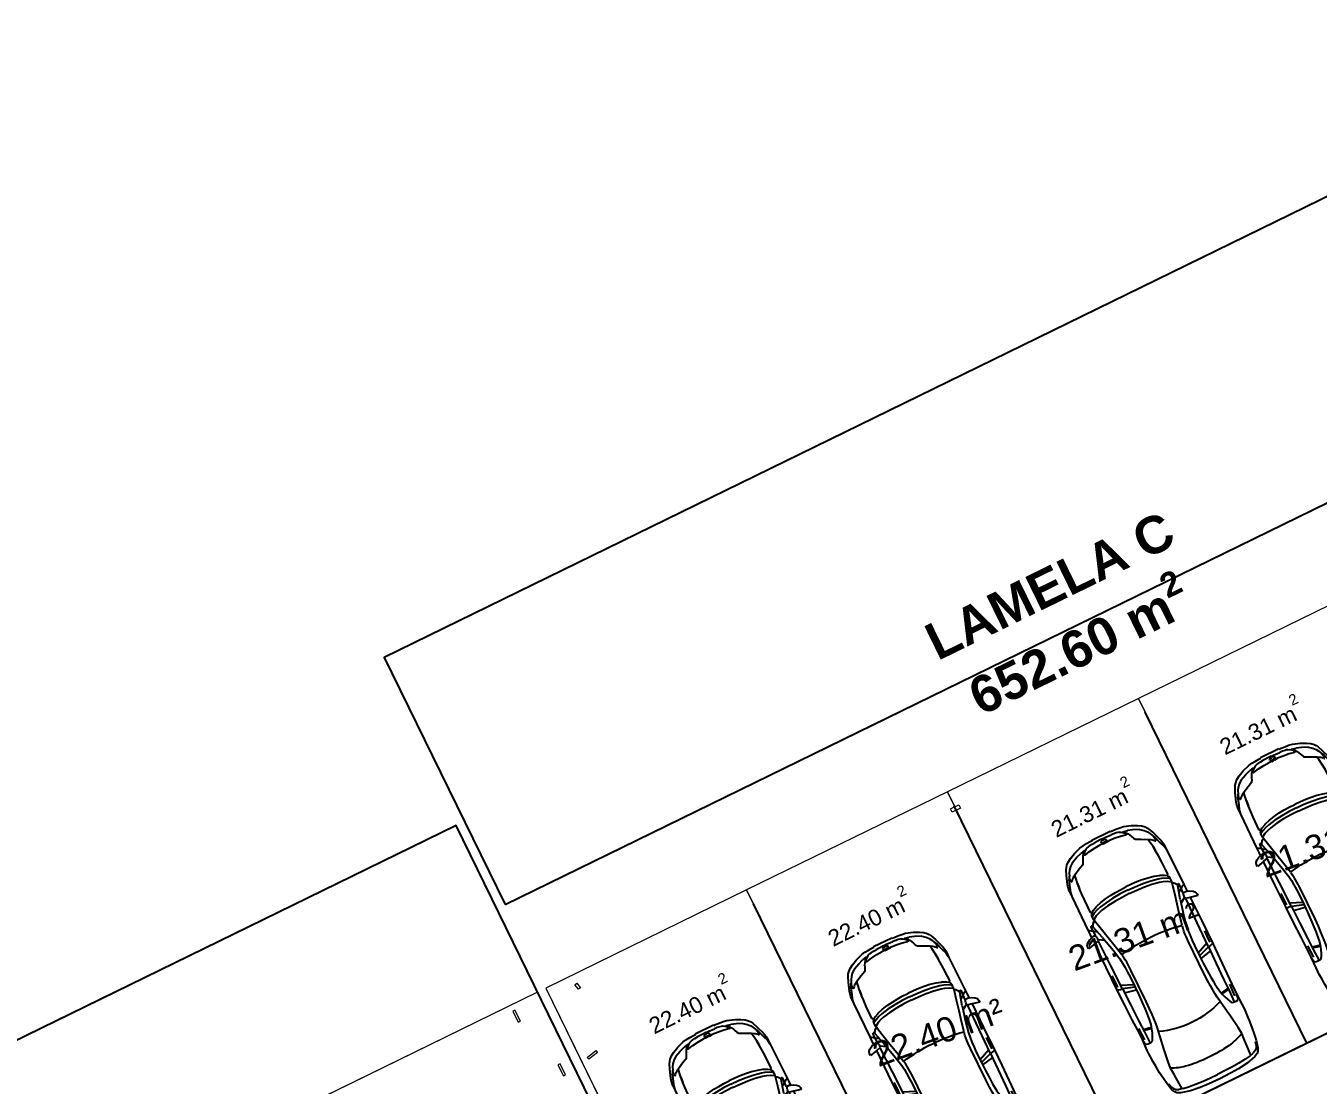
# Model space of a CAD drawing. Header units: metres. Extents: x 7511783 to 7512372, y 4692307 to 4692611.
# Drawn here: x 7511943.79 to 7511964.68, y 4692593.49 to 4692610.62 of the extents above; entities that cross this region are included whole.
import ezdxf

# ---------------------------------------------------------------- set-up
doc = ezdxf.new("R2010")
doc.units = ezdxf.units.M
doc.linetypes.add('Long Dashed', pattern=[793.7499761581425, 476.2499928474427, -317.4999833106998])
doc.layers.get('0').update_dxf_attribs({"lineweight": 0})
for name, color, linetype, lineweight in [('A - Fill Zone_Pen_No__156', 165, 'Continuous', 0), ('A - Pllaka Themel', 7, 'Continuous', 0), ('A - Pllaka Themel_Pen_No__42', 8, 'Continuous', 0), ('A - Shtyllat', 7, 'Continuous', 0), ('A - Shtyllat_Pen_No__1', 7, 'Continuous', 0), ('A -Polyline_Pen_No__42', 8, 'Continuous', 0), ('A1 - Bodrumi -1', 7, 'Continuous', 0), ('A1 - Bodrumi -1_Pen_No__42', 8, 'Continuous', 0), ('Annotation - Text_Pen_No__48', 14, 'Continuous', 0), ('garazhat-netw', 1, 'Continuous', 0), ('Interior - Furniture _Pen_No__42', 8, 'Continuous', 0)]:
    doc.layers.add(name, color=color, linetype=linetype, lineweight=lineweight)
doc.styles.add('GENERATED_STYLE_1', font='arial.ttf')
doc.styles.get("Standard").update_dxf_attribs({"font": 'arial.ttf'})

# ---------------------------------------------------------------- blocks, each defined once
blk = doc.blocks.new('Slab_2', base_point=(27550, -20500.83535421407))
at = {"layer": 'A - Pllaka Themel_Pen_No__42', "color": 8, "linetype": 'Continuous', "lineweight": 25, "flags": 128}
blk.add_lwpolyline([(27550, -20500.83535421407), (52100, -20500.83535421407), (52100, 1500), (27550, 1500)], close=True, dxfattribs=at)
blk = doc.blocks.new('Slab_3', base_point=(4149.921746233384, -24950.38363985771))
at = {"layer": 'A1 - Bodrumi -1_Pen_No__42', "color": 8, "linetype": 'Continuous', "lineweight": 25, "flags": 128}
blk.add_lwpolyline([(4149.921746233384, -24950.38363985771), (27399.97811508918, -24950.70291485785), (27400.03921614596, -20501.23767778769), (4149.982847290156, -20500.91840278756)], close=True, dxfattribs=at)
blk = doc.blocks.new('Column_49', base_point=(5190.000000000002, 13759.91603487401))
at = {"layer": 'A - Shtyllat_Pen_No__1', "color": 7, "linetype": 'Continuous', "lineweight": 13, "flags": 128}
blk.add_lwpolyline([(5170.000000000001, 13659.91603487401), (5210.000000000002, 13659.91603487401), (5210.000000000002, 13859.91603487401), (5170.000000000001, 13859.91603487401)], close=True, dxfattribs=at)
blk = doc.blocks.new('Column_50', base_point=(5190.000000000002, 14480))
at = {"layer": 'A - Shtyllat_Pen_No__1', "color": 7, "linetype": 'Continuous', "lineweight": 13, "flags": 128}
blk.add_lwpolyline([(5170.000000000001, 14380), (5210.000000000002, 14380), (5210.000000000002, 14580), (5170.000000000001, 14580)], close=True, dxfattribs=at)
blk = doc.blocks.new('Column_55', base_point=(7451.228697868777, 12094.87558092435))
at = {"layer": 'A - Shtyllat_Pen_No__1', "color": 7, "linetype": 'Continuous', "lineweight": 13, "flags": 128}
blk.add_lwpolyline([(7534.666256549297, 12134.09513983868), (7543.423946566612, 12095.06562708793), (7367.791139188256, 12055.65602201002), (7359.033449170941, 12094.68553476076)], close=True, dxfattribs=at)
blk = doc.blocks.new('Column_56', base_point=(7504.751743278361, 12176.06384122153))
at = {"layer": 'A - Shtyllat_Pen_No__1', "color": 7, "linetype": 'Continuous', "lineweight": 13, "flags": 128}
blk.add_lwpolyline([(7474.837230007427, 12218.03254260438), (7513.866742758172, 12226.7902326217), (7534.666256549295, 12134.09513983867), (7495.636743798549, 12125.33744982136)], close=True, dxfattribs=at)
blk = doc.blocks.new('Column_75', base_point=(7240.000000000001, 14970))
at = {"layer": 'A - Shtyllat_Pen_No__1', "color": 7, "linetype": 'Continuous', "lineweight": 13, "flags": 128}
blk.add_lwpolyline([(7165.000000000002, 14940), (7165.000000000002, 15000), (7315.000000000002, 15000), (7315.000000000002, 14940)], close=True, dxfattribs=at)
blk = doc.blocks.new('Car 05 22')
at = {"layer": 'Interior - Furniture _Pen_No__42', "color": 8, "linetype": 'Continuous', "lineweight": 25}
for p, q in [((-251.752794228, 841.043733947), (-372.3345973750002, 830.229933465)), ((-168.2198443133, 844.6061713611999), (-251.752794228, 841.043733947)), ((-78.35772569479998, 850.6357850930001), (-168.2198443133, 844.6061713611999)), ((-24.036324899, 852.2918850640001), (-78.35772569479998, 850.6357850930001)), ((40.3182760438, 852.3336850629998), (-24.036324899, 852.2918850640001)), ((230.8030912739, 845.5192631063), (40.3182760438, 852.3336850629998)), ((138.886242882, 832.3883788069998), (165.168377873, 840.275885275)), ((165.168377873, 840.275885275), (194.733578306, 844.324685204)), ((194.733578306, 844.324685204), (230.803091274, 845.519263106)), ((400.0158099590001, 847.596806379), (230.8030912739, 845.5192631063)), ((590.7241636140001, 851.6786068920001), (400.0158099590001, 847.596806379)), ((856.5325990199999, 856.169707455), (590.7241636140001, 851.6786068920001)), ((1129.8609284, 858.5331077519999), (856.5325990199999, 856.169707455)), ((1120.16623076, 836.3248049650001), (1119.51383092, 833.2672045809999)), ((1120.69723063, 838.160005195), (1120.16623076, 836.3248049650001)), ((1129.8609284, 858.5331077519999), (1120.69723063, 838.160005195)), ((1536.1071561, 860.3802508980001), (1129.8609284, 858.5331077519999)), ((1957.843908175, 858.0544967500001), (1536.1071561, 860.3802508980001)), ((1961.117547741, 983.221158223), (1928.938242309, 983.221158223)), ((1928.938242309, 983.221158223), (1957.843908175, 858.0544967500001)), ((1957.84390817, 858.0544967500001), (1977.22141076, 777.427813481)), ((1996.903176747, 974.9060932165999), (1961.117547741, 983.221158223)), ((2026.89661068, 945.007687052), (1996.903176747, 974.9060932165999)), ((2054.5732194, 897.577022836), (2026.89661068, 945.007687052)), ((2067.91700908, 857.6794056350001), (2054.5732194, 897.577022836)), ((2119.91703998, 857.4374531180001), (2067.91700908, 857.6794056350001)), ((2075.28112592, 835.6608695470001), (2067.91700908, 857.6794056350001)), ((2193.165590015, 856.4504063259001), (2119.91703998, 857.4374531180001)), ((2182.27381684, 834.081841238), (2193.16559002, 856.4504063260001)), ((2808.01466132, 852.5547640039999), (2193.165590015, 856.4504063259001)), ((2855.711363900001, 852.6327640009998), (2808.01466132, 852.5547640039999)), ((2808.01466132, 852.5547640039999), (2876.86636504, 843.317264394)), ((2891.44016583, 852.5287640049999), (2855.711363900001, 852.6327640009998)), ((2876.86636504, 843.317264394), (2954.16376923, 813.731165643)), ((2922.51356751, 852.034364026), (2891.44016583, 852.5287640049999)), ((2945.17226874, 849.4061641369999), (2922.51356751, 852.034364026)), ((2989.61447115, 839.6482645490003), (2945.17226874, 849.4061641369999)), ((3013.55027244, 833.064864827), (2989.61447115, 839.6482645490003)), ((-815.0478655078, 667.7598955197002), (-855.0523550635, 511.0116477078998)), ((-784.8200333720001, 721.8124613509999), (-815.0478655078, 667.7598955197002)), ((-757.6903274910002, 747.022066986), (-784.8200333720001, 721.8124613509999)), ((-768.2719792499998, 602.2788720830002), (-750.577082573, 669.7773949330001)), ((-706.3378894982, 775.7872218095), (-757.6903274910002, 747.022066986)), ((-729.425104913, 716.3992494200002), (-750.577082573, 669.7773949330001)), ((-701.0941271610001, 743.2591195180001), (-729.425104913, 716.3992494200002)), ((-585.227090103, 801.027979058), (-706.3378894982, 775.7872218095)), ((-664.8727541800001, 760.961322365), (-701.0941271610001, 743.2591195180001)), ((-665.728145997, 623.9546285630003), (-500.877431885, 634.180288886)), ((-626.571782751, 772.4860242179999), (-664.8727541800001, 760.961322365)), ((-594.8871138119998, 778.4895580349998), (-626.571782751, 772.4860242179999)), ((-483.1389679684001, 817.2581826864), (-585.227090103, 801.027979058)), ((-500.877431885, 634.180288886), (-383.0238853850001, 641.9613403830001)), ((-372.3345973750002, 830.229933465), (-483.1389679684001, 817.2581826864)), ((-383.0238853850001, 641.9613403830001), (-274.220886173, 631.318400078)), ((-274.220886173, 631.318400078), (-56.404854203, 600.536895199)), ((124.560977278, 791.3967861309999), (129.0398444, 820.4687779309999)), ((125.693926866, 743.8968737240001), (124.560977278, 791.3967861309999)), ((327.3887276080001, 761.920895626), (125.394377448, 756.455747737)), ((132.429139117, 722.8048827370001), (125.693926866, 743.8968737240001)), ((129.0398444, 820.4687779309999), (138.886242882, 832.3883788069998)), ((146.670770152, 710.6062742990001), (132.429139117, 722.8048827370001)), ((171.252864179, 696.6287725440001), (146.670770152, 710.6062742990001)), ((212.566754139, 676.5412700230002), (171.252864179, 696.6287725440001)), ((210.873013229, 809.2317387879999), (418.0703055720001, 816.1926024380003)), ((266.3151410770001, 654.566867265), (212.566754139, 676.5412700230002)), ((319.4903281550001, 636.426864989), (266.3151410770001, 654.566867265)), ((392.7088835140001, 617.8124267930001), (319.4903281550001, 636.426864989)), ((521.9507803269998, 764.6728959719999), (327.3887276080001, 761.920895626)), ((339.1227247570001, 683.1192857359999), (329.5580559370001, 633.8673348859999)), ((355.2943663540001, 762.315609428), (339.1227247570001, 683.1192857359999)), ((357.2289958010001, 683.375391506), (346.76505809, 629.492778784)), ((373.4006373970002, 762.5717151969999), (357.2289958010001, 683.375391506)), ((813.627009446, 769.327996556), (521.9507803269998, 764.6728959719999)), ((1108.59023357, 773.98329714), (813.627009446, 769.327996556)), ((1036.25651944, 772.8416796290002), (996.5002997029998, 578.7916468290002)), ((1041.96657906, 578.0240872360001), (1107.56627095, 773.967136299)), ((1173.32542975, 774.895061201), (1090.33970038, 577.89253068)), ((1115.14443198, 808.948201529), (1108.59023357, 773.98329714)), ((1108.59023357, 773.98329714), (1537.61805657, 780.025947399)), ((1119.51383092, 833.2672045809999), (1115.14443198, 808.948201529)), ((1162.63563846, 830.4777734580001), (1220.13025657, 829.0713745190002)), ((1220.13025657, 829.0713745190002), (1369.65750367, 831.489072695)), ((1537.61805657, 780.025611521), (1974.99295641, 786.0764425990001)), ((1730.35620914, 633.8338533080002), (1562.00595611, 600.596478384)), ((2000.39650233, 701.591770694), (1730.35620914, 633.8338533080002)), ((1939.15395607, 686.22492547), (1995.917261, 777.427813481)), ((1952.84760406, 621.338789111), (2122.045506540001, 659.9572884350001)), ((1977.22141076, 777.427813481), (2019.59119012, 777.427813481)), ((2000.39650233, 701.591770694), (2213.53100788, 762.9814866290001)), ((2019.59119012, 777.427813481), (2044.48611622, 783.069509224)), ((2044.48611622, 783.069509224), (2063.35562216, 792.2740022800001)), ((2063.35562216, 792.2740022800001), (2070.42572439, 799.8521965630001)), ((2068.68333559, 787.696981005), (2065.39356605, 794.4584027669999)), ((2068.68333559, 787.696981005), (2148.02030692, 790.4828861469999)), ((2070.42572439, 799.8521965630001), (2075.2191259, 809.3983893609999)), ((2075.2191259, 809.3983893609999), (2075.28112592, 835.6608695470001)), ((2106.51930118, 732.1586113790001), (2148.02030692, 790.4828861469999)), ((2122.045506540001, 659.9572884350001), (2293.79610906, 697.6509877739999)), ((2148.02030692, 790.4828861469999), (2166.81146925, 813.814537484)), ((2148.02030692, 790.4828861469999), (2205.61920777, 792.204186117)), ((2166.81146925, 813.814537484), (2182.27381684, 834.081841238)), ((2205.61920777, 792.204186117), (2227.21980808, 791.0038861380001)), ((2226.59190807, 769.8777067159999), (2213.53100788, 762.9814866290001)), ((2213.53100788, 762.9814866290001), (2238.34670825, 752.240186817)), ((2234.36910819, 773.9630864369999), (2226.59190807, 769.8828865080001)), ((2227.21980808, 791.0038861380001), (2232.61990816, 790.029986155)), ((2232.61990816, 790.029986155), (2237.93539134, 787.2871225249999)), ((2238.46067648, 776.864360243), (2234.36910819, 773.9630864369999)), ((2240.81890828, 784.03918626), (2237.93539134, 787.2871225249999)), ((2238.34670825, 752.240186817), (2258.53170854, 739.717487037)), ((2238.46067648, 776.864360243), (2240.85090828, 780.5209863219999)), ((2240.85090828, 780.5209863219999), (2240.81890828, 784.03918626)), ((2258.53170854, 739.717487037), (2269.0398087, 731.086787188)), ((2269.0398087, 731.086787188), (2278.83550884, 721.965087348)), ((2278.83550884, 721.965087348), (2293.79610906, 697.6509877739999)), ((2293.79610906, 697.6509877739999), (2317.1870094, 700.7385877199999)), ((2293.79610906, 697.6386630720001), (2293.79610906, 697.6509877739999)), ((2317.1870094, 700.7385877199999), (2345.74280982, 702.7498876850001)), ((2355.134199750001, 639.912801441), (2317.1870094, 700.7385877199999)), ((2345.74280982, 702.7498876850001), (2378.929310310001, 702.0184876970001)), ((2379.77420337, 575.387091212), (2355.13301598, 639.9159014410001)), ((2410.10490185, 649.1086815510001), (2378.929310310001, 702.0184876970001)), ((2378.929310310001, 702.0184876970001), (2410.57231077, 694.2028878339999)), ((2436.02871163, 583.2244924540001), (2410.10490185, 649.1086815510001)), ((2410.57231077, 694.2028878339999), (2410.58631694, 694.1782473540001)), ((2428.73881104, 681.7061880529999), (2410.57231077, 694.2028878339999)), ((2428.73881104, 681.7061880529999), (2457.25830016, 700.035535323)), ((2428.77597173, 681.700745325), (2428.73881104, 681.7061880529999)), ((2428.77597173, 681.700745325), (2456.66545813, 639.8418234830003)), ((2456.66545813, 639.8418234830003), (2487.236391870001, 574.2621729599999)), ((2457.25830016, 700.035535323), (2535.4819126, 697.9905877680001)), ((2535.422612600001, 697.9916562040003), (2673.21491462, 695.5089878119999)), ((2535.46586986, 697.9894090810001), (2535.4819126, 697.988971943)), ((2673.21491462, 695.5089878119999), (2787.200816290001, 691.4809878819998)), ((2787.200816290001, 691.4809878819998), (2868.415817480001, 687.223087957)), ((2868.395882330001, 687.22488671), (2959.72331881, 678.984388101)), ((2959.72331881, 678.984388101), (2868.415817480001, 687.1969879569999)), ((2904.11849592, 832.8863289209997), (2905.06820589, 832.8379901159999)), ((2954.16376923, 813.731165643), (3075.78877375, 774.6896785450001)), ((2959.72331881, 678.984388101), (3047.2313201, 666.2002883250001)), ((3154.26138006, 782.5577669589998), (3013.55027244, 833.064864827)), ((3022.47491973, 758.305686711), (3023.66221975, 762.4851866380001)), ((3024.49924208, 753.7186598590001), (3022.47491973, 758.305686711)), ((3023.66221975, 762.4851866380001), (3034.64521991, 765.0503865930001)), ((3037.91041996, 743.452886971), (3024.49924208, 753.7186598590001)), ((3034.64521991, 765.0503865930001), (3046.93432009, 763.817386614)), ((3050.61522015, 730.6688871950001), (3037.91041996, 743.452886971)), ((3046.93432009, 763.817386614), (3060.9451203, 762.9292866300001)), ((3047.20992906, 666.2041971140001), (3100.00912087, 656.556188494)), ((3064.50712035, 714.6457874760001), (3050.61522015, 730.6688871950001)), ((3060.9451203, 762.9292866300001), (3089.85712072, 757.3861867269998)), ((3076.97452053, 697.807687771), (3064.50712035, 714.6457874760001)), ((3100.48402088, 763.1120866269999), (3075.78877375, 774.6896785450001)), ((3100.00912087, 656.556188494), (3076.97452053, 697.807687771)), ((3089.85712072, 757.3861867269998), (3108.43932099, 751.4304868319999)), ((3152.92075342, 553.873393456), (3100.00912087, 656.556188494)), ((3114.13862108, 753.3111867989999), (3100.48402088, 763.1120866269999)), ((3108.43932099, 751.4304868319999), (3122.8656212, 746.4359869189999)), ((3122.8656212, 746.4359869189999), (3114.13862108, 753.3111867989999)), ((3170.0706946, 726.5554905960001), (3122.8656212, 746.4359869189999)), ((3235.883818752, 747.6101556219), (3154.26138006, 782.5577669589998)), ((3211.69204952, 701.0151137130001), (3170.0706946, 726.5554905960001)), ((3254.25934432, 663.1775183300001), (3211.69204952, 701.0151137130001)), ((3269.07948628, 728.3294692490001), (3235.883818752, 747.6101556219)), ((3301.867263790001, 602.80900872), (3254.25934432, 663.1775183300001)), ((3298.56678787, 705.6390702070001), (3269.07948628, 728.3294692490001)), ((3337.33388997, 663.3806719909999), (3298.56678787, 705.6390702070001)), ((3374.49419199, 603.583974516), (3337.33388997, 663.3806719909999)), ((-855.0523550635, 511.0116477078998), (-874.6778528530002, 344.9579771100001)), ((-782.7621654889999, 510.027376359), (-794.5333543099999, 390.6265818930001)), ((-768.2719792499998, 602.2788720830002), (-782.764796709, 510.0106247469999)), ((-764.3441764490001, 617.261773195), (-665.728145997, 623.9546285630003)), ((-56.404854203, 600.536895199), (145.941775497, 566.5900898169999)), ((145.941775497, 566.5900898169999), (233.261172115, 552.312592089)), ((233.261172115, 552.312592089), (315.3092800730001, 541.359190513)), ((315.2936019620001, 541.3606176840001), (384.2945810830001, 535.0794906230001)), ((384.2815104790001, 535.080362318), (454.174320738, 530.4191213629999)), ((474.8166917820001, 607.1053878569999), (392.7088835140001, 617.8124267930001)), ((454.170282107, 530.4193907049998), (526.242583163, 526.2868907769997)), ((521.3449804749999, 601.6186871690002), (474.8166917820001, 607.1053878569999)), ((569.9935686519999, 596.8381865689998), (521.3449804749999, 601.6186871690002)), ((526.2331313149998, 526.2873073839999), (627.7018846490002, 521.814890855)), ((652.59274858, 590.9845858339997), (569.9935686519999, 596.8381865689998)), ((627.698546207, 521.8149872519999), (756.75876515, 518.0884218199999)), ((772.8388193580001, 584.9903850819998), (652.59274858, 590.9845858339997)), ((756.75876515, 518.0884218199999), (1322.62824821, 518.052230308)), ((907.2666866909999, 580.298084493), (772.8388193580001, 584.9903850819998)), ((1041.96657906, 578.0240872360001), (907.2666866909999, 580.298084493)), ((1227.79815085, 577.5186957939999), (1041.96657906, 578.0240872360001)), ((1316.09897866, 580.475793563), (1227.79815085, 577.5186957939999)), ((1403.02450604, 584.4121905939998), (1316.09897866, 580.475793563)), ((1322.62824821, 518.052230308), (1420.49779626, 521.652890858)), ((1483.8761315, 590.1361862749999), (1403.02450604, 584.4121905939998)), ((1420.49066257, 521.652523245), (1466.64156934, 524.030772681)), ((1466.62639694, 524.0299908169999), (1510.87647584, 527.594696836)), ((1562.00595611, 600.596478384), (1483.8761315, 590.1361862749999)), ((1510.85529759, 527.5929907539999), (1554.25309822, 533.0576906580001)), ((1554.25309822, 533.0576906580001), (1596.82961355, 540.969674969)), ((1597.28918852, 541.1774857889999), (1596.65116701, 540.8889849259999)), ((1610.72419049, 544.0665862469999), (1779.61280153, 581.7538898049997)), ((1779.61280153, 581.7538898049997), (1952.84760406, 621.338789111)), ((2397.334105950001, 514.2584815219999), (2379.77250853, 575.3929912130001)), ((2419.31580918, 395.7362626700001), (2397.33316008, 514.2635815229997)), ((2453.63941421, 521.616582688), (2436.02871163, 583.2244924540001)), ((2477.61661773, 401.0764635800001), (2453.63941421, 521.616582688)), ((2487.236391870001, 574.2621729599999), (2491.79934275, 562.0052962960001)), ((2491.79994982, 562.0052962960001), (2517.90263133, 477.034766618)), ((2517.90263133, 477.034766618), (2537.54372273, 384.0810341510001)), ((3189.62073735, 475.569766106), (3152.92075342, 553.873393456)), ((3199.39883308, 466.7584630290001), (3189.62073735, 475.569766106)), ((3220.69886845, 454.388540188), (3199.39883308, 466.7584630290001)), ((3256.10680826, 439.2417534179999), (3220.67662376, 454.4014587129999)), ((3288.390194130001, 425.101248479), (3256.10680826, 439.2417534179999)), ((3319.36158057, 408.41284265), (3288.390194130001, 425.101248479)), ((3301.867263790001, 602.80900872), (3346.015513130001, 501.4217980699999)), ((3346.015513130001, 501.4217980699999), (3374.297465860001, 419.557472908)), ((3391.09039087, 344.247647689), (3374.297465860001, 419.557472908)), ((3418.40079436, 512.7439783509999), (3374.49419199, 603.583974516)), ((3457.47689648, 393.0984834030001), (3418.40079436, 512.7439783509999)), ((-874.6778528530002, 344.9579771100001), (-882.944054645, 194.680643518)), ((-802.4328468090001, 258.715288008), (-806.8131426489999, 124.936494209)), ((-794.5333543099999, 390.6265818930001), (-802.4328468090001, 258.715288008)), ((2433.73206705, 266.091642182), (2419.31580918, 395.7362626700001)), ((2441.61713002, 131.955220918), (2433.73181129, 266.093942182)), ((2493.88922012, 269.050242651), (2477.61661773, 401.0764635800001)), ((2503.10292147, 133.173421111), (2493.88922012, 269.050242651)), ((2537.54372273, 384.0810341510001), (2551.45611664, 285.6281997640001)), ((2551.45611664, 285.6281997640001), (2559.71041303, 193.693567653)), ((3353.46269085, 384.2512837760001), (3319.36158057, 408.41284265)), ((3321.23357975, 370.497229407), (3320.99727986, 362.132926485)), ((3320.99727986, 362.132926485), (3338.31527228, 276.8564967000001)), ((3324.654278260001, 377.297531782), (3321.23357975, 370.497229407)), ((3328.30797666, 379.591332583), (3324.654278260001, 377.297531782)), ((3338.468372210001, 379.4523325350001), (3328.30797666, 379.591332583)), ((3338.31527228, 276.8564967000001), (3351.882966340001, 172.661960307)), ((3363.640761200001, 357.811724976), (3338.468372210001, 379.4523325350001)), ((3377.182392130001, 359.9734848010001), (3353.46269085, 384.2512837760001)), ((3396.66521323, 315.8049103040001), (3363.640761200001, 357.811724976)), ((3391.09039087, 344.247647689), (3377.182392130001, 359.9734848010001)), ((3408.0703938, 289.3779877820001), (3396.66521323, 315.8049103040001)), ((3408.0703938, 289.3779877820001), (3413.77629411, 267.259988716)), ((3413.77548775, 267.2641933500001), (3418.45445829, 242.866384828)), ((3418.452194370001, 242.878189745), (3424.044894670001, 200.723791525)), ((3468.34279707, 330.9338860280001), (3457.47689648, 393.0984834030001)), ((3474.4914974, 263.721088865), (3468.34279707, 330.9338860280001)), ((3478.33319761, 199.917191559), (3474.4914974, 263.721088865)), ((-882.944054645, 194.680643518), (-885.3767076889999, 0)), ((-885.3767076889999, 0), (-882.944054645, -194.680643518)), ((-806.8131426489999, 124.936494209), (-808.0470753050001, 0)), ((-806.8131426489999, -124.936494209), (-808.0470753050001, 1.477e-13)), ((2444.0197128, -0.0273000043277), (2441.61701245, 131.957220918)), ((2444.0197128, 0.0273000043271), (2441.61701245, -131.957220918)), ((2506.01959488, -3.86e-13), (2503.10292147, 133.173421111)), ((2559.71041303, 193.693567653), (2564.38081099, 101.185635342)), ((2564.38081099, 101.185635342), (2566.01761027, -0.00610000213065)), ((2564.38081099, -101.185635342), (2566.01761027, 0.00610000212997)), ((3351.882966340001, 172.661960307), (3358.343763510001, 75.87012649980001)), ((3353.95786543, 27.8932505984), (3358.343763510001, 75.87012649980001)), ((3353.95786543, 27.8932505984), (3353.95786543, -0.7649002671629999)), ((3353.95786543, -27.8932505984), (3353.95786543, 0.7649002671619999)), ((3370.89075802, 11.74110410089999), (3370.32315827, -0.7649002671629999)), ((3370.89075802, -11.74110410089999), (3370.32315827, 0.7649002671619999)), ((3372.49235732, 23.6550082622), (3370.89075802, 11.74110410089999)), ((3376.267285060001, 38.99395092400001), (3372.49235732, 23.6550082622)), ((3381.98685317, 46.5714162664), (3376.267285060001, 38.99395092400001)), ((3386.21005132, 48.3522168884), (3381.98685317, 46.5714162664)), ((3386.21005132, 48.3522168884), (3394.28954778, 48.3522168884)), ((3398.51284593, 46.5714162664), (3394.28954778, 48.3522168884)), ((3404.23226311, 38.99375151340001), (3398.51284593, 46.5714162664)), ((3404.23226311, 38.99375151340001), (3408.00714178, 23.6550082622)), ((3408.00714178, 23.6550082622), (3409.766541010001, 8.055102813469999)), ((3409.766541010001, 8.055102813469999), (3409.766541010001, -4.961e-13)), ((3424.044894670001, 200.723791525), (3427.72848251, 152.023715234)), ((3432.36383112, 39.98011396419999), (3427.72848251, 152.023715234)), ((3431.76949509, 57.3729975776), (3431.76949509, 56.7710829698)), ((3432.04453126, -0.0109000038072), (3432.36383112, 39.98011396419999)), ((3432.04453126, 0.0109000038063), (3432.36383112, -39.98011396419999)), ((3479.35651311, 164.9481933352), (3478.33319761, 199.917191559)), ((3489.519598210001, 164.9481933352), (3479.35651311, 164.9481933352)), ((3489.519598210001, -164.9481933352), (3489.519598210001, 164.9481933352)), ((-882.944054645, -194.680643518), (-874.6778528530002, -344.9579771100001)), ((-802.4328468090001, -258.715288008), (-806.8131426489999, -124.936494209)), ((2441.61713002, -131.955220918), (2433.73181129, -266.093942182)), ((2503.10292147, -133.173421111), (2493.88922012, -269.050242651)), ((2506.01959488, -2.78e-13), (2503.10292147, -133.173421111)), ((2551.45611664, -285.6281997640001), (2559.71041303, -193.693567653)), ((2559.71041303, -193.693567653), (2564.38081099, -101.185635342)), ((3338.31527228, -276.8564967000001), (3351.882966340001, -172.661960307)), ((3351.882966340001, -172.661960307), (3358.343763510001, -75.87012649980001)), ((3353.95786543, -27.8932505984), (3358.343763510001, -75.87012649980001)), ((3372.49235732, -23.6550082622), (3370.89075802, -11.74110410089999)), ((3376.267285060001, -38.99395092400001), (3372.49235732, -23.6550082622)), ((3381.98685317, -46.5714162664), (3376.267285060001, -38.99395092400001)), ((3386.21005132, -48.3522168884), (3381.98685317, -46.5714162664)), ((3386.21005132, -48.3522168884), (3394.28954778, -48.3522168884)), ((3398.51284593, -46.5714162664), (3394.28954778, -48.3522168884)), ((3404.23226311, -38.99375151340001), (3398.51284593, -46.5714162664)), ((3404.23226311, -38.99375151340001), (3408.00714178, -23.6550082622)), ((3408.00714178, -23.6550082622), (3409.766541010001, -8.055102813469999)), ((3409.766541010001, -8.055102813469999), (3409.766541010001, -3.892e-13)), ((3418.452194370001, -242.878189745), (3424.044894670001, -200.723791525)), ((3424.044894670001, -200.723791525), (3427.72848251, -152.023715234)), ((3432.36383112, -39.98011396419999), (3427.72848251, -152.023715234)), ((3431.76949509, -57.3729975776), (3431.76949509, -56.7710829698)), ((3474.4914974, -263.721088865), (3478.33319761, -199.917191559)), ((3478.33319761, -199.917191559), (3479.35651311, -164.9481933352)), ((3479.35651311, -164.9481933352), (3489.519598210001, -164.9481933352)), ((-874.6778528530002, -344.9579771100001), (-855.0523550635, -511.0116477078998)), ((-794.5333543099999, -390.6265818930001), (-802.4328468090001, -258.715288008)), ((-782.7621654889999, -510.027376359), (-794.5333543099999, -390.6265818930001)), ((2419.31580918, -395.7362626700001), (2397.33316008, -514.2635815229997)), ((2433.73206705, -266.091642182), (2419.31580918, -395.7362626700001)), ((2477.61661773, -401.0764635800001), (2453.63941421, -521.616582688)), ((2493.88922012, -269.050242651), (2477.61661773, -401.0764635800001)), ((2517.90263133, -477.034766618), (2537.54372273, -384.0810341510001)), ((2537.54372273, -384.0810341510001), (2551.45611664, -285.6281997640001)), ((3319.36158057, -408.41284265), (3288.390194130001, -425.101248479)), ((3353.46269085, -384.2512837760001), (3319.36158057, -408.41284265)), ((3320.99727986, -362.132926485), (3338.31527228, -276.8564967000001)), ((3321.23357975, -370.497229407), (3320.99727986, -362.132926485)), ((3324.654278260001, -377.297531782), (3321.23357975, -370.497229407)), ((3328.30797666, -379.591332583), (3324.654278260001, -377.297531782)), ((3338.468372210001, -379.4523325350001), (3328.30797666, -379.591332583)), ((3363.640761200001, -357.811724976), (3338.468372210001, -379.4523325350001)), ((3377.182392130001, -359.9734848010001), (3353.46269085, -384.2512837760001)), ((3396.66521323, -315.8049103040001), (3363.640761200001, -357.811724976)), ((3391.09039087, -344.247647689), (3374.297465860001, -419.557472908)), ((3391.09039087, -344.247647689), (3377.182392130001, -359.9734848010001)), ((3408.0703938, -289.3779877820001), (3396.66521323, -315.8049103040001)), ((3408.0703938, -289.3779877820001), (3413.77629411, -267.259988716)), ((3413.77548775, -267.2641933500001), (3418.45445829, -242.866384828)), ((3418.40079436, -512.7439783509999), (3457.47689648, -393.0984834030001)), ((3457.47689648, -393.0984834030001), (3468.34279707, -330.9338860280001)), ((3468.34279707, -330.9338860280001), (3474.4914974, -263.721088865)), ((-855.0523550635, -511.0116477078998), (-815.0478655078, -667.7598955197002)), ((-768.2719792499998, -602.2788720830002), (-782.764796709, -510.0106247469999)), ((-768.2719792499998, -602.2788720830002), (-750.577082573, -669.7773949330001)), ((-764.3441764490001, -617.261773195), (-665.728145997, -623.9546285630003)), ((-665.728145997, -623.9546285630003), (-500.877431885, -634.180288886)), ((-274.220886173, -631.318400078), (-56.404854203, -600.536895199)), ((-56.404854203, -600.536895199), (145.941775497, -566.5900898169999)), ((145.941775497, -566.5900898169999), (233.261172115, -552.312592089)), ((233.261172115, -552.312592089), (315.3092800730001, -541.359190513)), ((315.2936019620001, -541.3606176840001), (384.2945810830001, -535.0794906230001)), ((392.7088835140001, -617.8124267930001), (319.4903281550001, -636.426864989)), ((384.2815104790001, -535.080362318), (454.174320738, -530.4191213629999)), ((474.8166917820001, -607.1053878569999), (392.7088835140001, -617.8124267930001)), ((454.170282107, -530.4193907049998), (526.242583163, -526.2868907769997)), ((521.3449804749999, -601.6186871690002), (474.8166917820001, -607.1053878569999)), ((569.9935686519999, -596.8381865689998), (521.3449804749999, -601.6186871690002)), ((526.2331313149998, -526.2873073839999), (627.7018846490002, -521.814890855)), ((652.59274858, -590.9845858339997), (569.9935686519999, -596.8381865689998)), ((627.698546207, -521.8149872519999), (756.75876515, -518.0884218199999)), ((772.8388193580001, -584.9903850819998), (652.59274858, -590.9845858339997)), ((756.75876515, -518.0884218199999), (1322.62824821, -518.052230308)), ((907.2666866909999, -580.298084493), (772.8388193580001, -584.9903850819998)), ((1041.96657906, -578.0240872360001), (907.2666866909999, -580.298084493)), ((1036.25651944, -772.8416796290002), (996.5002997029998, -578.7916468290002)), ((1227.79815085, -577.5186957939999), (1041.96657906, -578.0240872360001)), ((1041.96657906, -578.0240872360001), (1107.56627095, -773.967136299)), ((1173.32542975, -774.895061201), (1090.33970038, -577.89253068)), ((1316.09897866, -580.475793563), (1227.79815085, -577.5186957939999)), ((1403.02450604, -584.4121905939998), (1316.09897866, -580.475793563)), ((1322.62824821, -518.052230308), (1420.49779626, -521.652890858)), ((1483.8761315, -590.1361862749999), (1403.02450604, -584.4121905939998)), ((1420.49066257, -521.652523245), (1466.64156934, -524.030772681)), ((1466.62639694, -524.0299908169999), (1510.87647584, -527.594696836)), ((1562.00595611, -600.596478384), (1483.8761315, -590.1361862749999)), ((1510.85529759, -527.5929907539999), (1554.25309822, -533.0576906580001)), ((1554.25309822, -533.0576906580001), (1596.82961355, -540.969674969)), ((1730.35620914, -633.8338533080002), (1562.00595611, -600.596478384)), ((1597.28918852, -541.1774857889999), (1596.65116701, -540.8889849259999)), ((1610.72419049, -544.0665862469999), (1779.61280153, -581.7538898049997)), ((1779.61280153, -581.7538898049997), (1952.84760406, -621.338789111)), ((1952.84760406, -621.338789111), (2122.045506540001, -659.9572884350001)), ((2379.77420337, -575.387091212), (2355.13301598, -639.9159014410001)), ((2397.334105950001, -514.2584815219999), (2379.77250853, -575.3929912130001)), ((2436.02871163, -583.2244924540001), (2410.10490185, -649.1086815510001)), ((2453.63941421, -521.616582688), (2436.02871163, -583.2244924540001)), ((2456.66545813, -639.8418234830003), (2487.236391870001, -574.2621729599999)), ((2487.236391870001, -574.2621729599999), (2491.79934275, -562.0052962960001)), ((2491.79994982, -562.0052962960001), (2517.90263133, -477.034766618)), ((3152.92075342, -553.873393456), (3100.00912087, -656.556188494)), ((3189.62073735, -475.569766106), (3152.92075342, -553.873393456)), ((3199.39883308, -466.7584630290001), (3189.62073735, -475.569766106)), ((3220.69886845, -454.388540188), (3199.39883308, -466.7584630290001)), ((3256.10680826, -439.2417534179999), (3220.67662376, -454.4014587129999)), ((3301.867263790001, -602.80900872), (3254.25934432, -663.1775183300001)), ((3288.390194130001, -425.101248479), (3256.10680826, -439.2417534179999)), ((3301.867263790001, -602.80900872), (3346.015513130001, -501.4217980699999)), ((3337.33388997, -663.3806719909999), (3374.49419199, -603.583974516)), ((3346.015513130001, -501.4217980699999), (3374.297465860001, -419.557472908)), ((3374.49419199, -603.583974516), (3418.40079436, -512.7439783509999)), ((-815.0478655078, -667.7598955197002), (-784.8200333720001, -721.8124613509999)), ((-784.8200333720001, -721.8124613509999), (-757.6903274910002, -747.022066986)), ((-757.6903274910002, -747.022066986), (-706.3378894982, -775.7872218095)), ((-729.425104913, -716.3992494200002), (-750.577082573, -669.7773949330001)), ((-701.0941271610001, -743.2591195180001), (-729.425104913, -716.3992494200002)), ((-706.3378894982, -775.7872218095), (-585.227090103, -801.027979058)), ((-664.8727541800001, -760.961322365), (-701.0941271610001, -743.2591195180001)), ((-626.571782751, -772.4860242179999), (-664.8727541800001, -760.961322365)), ((-594.8871138119998, -778.4895580349998), (-626.571782751, -772.4860242179999)), ((-585.227090103, -801.027979058), (-483.149337101, -817.256968783)), ((-500.877431885, -634.180288886), (-383.0238853850001, -641.9613403830001)), ((-483.149337101, -817.256968783), (-372.3345973750002, -830.229933465)), ((-383.0238853850001, -641.9613403830001), (-274.220886173, -631.318400078)), ((-372.3345973750002, -830.229933465), (-251.752794228, -841.043733947)), ((125.693926866, -743.8968737240001), (124.560977278, -791.3967861309999)), ((124.560977278, -791.3967861309999), (129.0398444, -820.4687779309999)), ((327.3887276080001, -761.920895626), (125.394377448, -756.455747737)), ((132.429139117, -722.8048827370001), (125.693926866, -743.8968737240001)), ((129.0398444, -820.4687779309999), (138.886242882, -832.3883788069998)), ((146.670770152, -710.6062742990001), (132.429139117, -722.8048827370001)), ((138.886242882, -832.3883788069998), (165.168377873, -840.275885275)), ((171.252864179, -696.6287725440001), (146.670770152, -710.6062742990001)), ((212.566754139, -676.5412700230002), (171.252864179, -696.6287725440001)), ((210.873013229, -809.2317387879999), (418.0703055720001, -816.1926024380003)), ((266.3151410770001, -654.566867265), (212.566754139, -676.5412700230002)), ((319.4903281550001, -636.426864989), (266.3151410770001, -654.566867265)), ((521.9507803269998, -764.6728959719999), (327.3887276080001, -761.920895626)), ((339.1227247570001, -683.1192857359999), (329.5580559370001, -633.8673348859999)), ((355.2943663540001, -762.315609428), (339.1227247570001, -683.1192857359999)), ((357.2289958010001, -683.375391506), (346.76505809, -629.492778784)), ((373.4006373970002, -762.5717151969999), (357.2289958010001, -683.375391506)), ((813.627009446, -769.327996556), (521.9507803269998, -764.6728959719999)), ((1108.59023357, -773.98329714), (813.627009446, -769.327996556)), ((1108.59023357, -773.98329714), (1537.61805657, -780.025947399)), ((1115.14443198, -808.948201529), (1108.59023357, -773.98329714)), ((1119.51383092, -833.2672045809999), (1115.14443198, -808.948201529)), ((1120.16623076, -836.3248049650001), (1119.51383092, -833.2672045809999)), ((1162.63563846, -830.4777734580001), (1220.13025657, -829.0713745190002)), ((1220.13025657, -829.0713745190002), (1369.65750367, -831.489072695)), ((1537.61805657, -780.025611521), (1974.99295641, -786.0764425990001)), ((2000.39650233, -701.591770694), (1730.35620914, -633.8338533080002)), ((1939.15395607, -686.22492547), (1995.917261, -777.427813481)), ((1957.84390817, -858.0544967500001), (1977.22141076, -777.427813481)), ((1977.22141076, -777.427813481), (2019.59119012, -777.427813481)), ((2000.39650233, -701.591770694), (2213.53100788, -762.9814866290001)), ((2019.59119012, -777.427813481), (2044.48611622, -783.069509224)), ((2044.48611622, -783.069509224), (2063.35562216, -792.2740022800001)), ((2063.35562216, -792.2740022800001), (2070.42572439, -799.8521965630001)), ((2068.68333559, -787.696981005), (2065.39356605, -794.4584027669999)), ((2075.28112592, -835.6608695470001), (2067.91700908, -857.6794056350001)), ((2068.68333559, -787.696981005), (2148.02030692, -790.4828861469999)), ((2070.42572439, -799.8521965630001), (2075.2191259, -809.3983893609999)), ((2075.2191259, -809.3983893609999), (2075.28112592, -835.6608695470001)), ((2106.51930118, -732.1586113790001), (2148.02030692, -790.4828861469999)), ((2122.045506540001, -659.9572884350001), (2293.79610906, -697.6509877739999)), ((2148.02030692, -790.4828861469999), (2166.81146925, -813.814537484)), ((2148.02030692, -790.4828861469999), (2205.61920777, -792.204186117)), ((2166.81146925, -813.814537484), (2182.27381684, -834.081841238)), ((2182.27381684, -834.081841238), (2193.16559002, -856.4504063260001)), ((2205.61920777, -792.204186117), (2227.21980808, -791.0038861380001)), ((2213.53100788, -762.9814866290001), (2238.34670825, -752.240186817)), ((2226.59190807, -769.8777067159999), (2213.53100788, -762.9814866290001)), ((2234.36910819, -773.9630864369999), (2226.59190807, -769.8828865080001)), ((2227.21980808, -791.0038861380001), (2232.61990816, -790.029986155)), ((2232.61990816, -790.029986155), (2237.93539134, -787.2871225249999)), ((2238.46067648, -776.864360243), (2234.36910819, -773.9630864369999)), ((2240.81890828, -784.03918626), (2237.93539134, -787.2871225249999)), ((2238.34670825, -752.240186817), (2258.53170854, -739.717487037)), ((2238.46067648, -776.864360243), (2240.85090828, -780.5209863219999)), ((2240.85090828, -780.5209863219999), (2240.81890828, -784.03918626)), ((2258.53170854, -739.717487037), (2269.0398087, -731.086787188)), ((2269.0398087, -731.086787188), (2278.83550884, -721.965087348)), ((2278.83550884, -721.965087348), (2293.79610906, -697.6509877739999)), ((2293.79610906, -697.6386630720001), (2293.79610906, -697.6509877739999)), ((2293.79610906, -697.6509877739999), (2317.1870094, -700.7385877199999)), ((2355.134199750001, -639.912801441), (2317.1870094, -700.7385877199999)), ((2317.1870094, -700.7385877199999), (2345.74280982, -702.7498876850001)), ((2345.74280982, -702.7498876850001), (2378.929310310001, -702.0184876970001)), ((2410.10490185, -649.1086815510001), (2378.929310310001, -702.0184876970001)), ((2378.929310310001, -702.0184876970001), (2410.57231077, -694.2028878339999)), ((2428.73881104, -681.7061880529999), (2410.57231077, -694.2028878339999)), ((2410.57231077, -694.2028878339999), (2410.58631694, -694.1782473540001)), ((2428.77597173, -681.700745325), (2428.73881104, -681.7061880529999)), ((2428.73881104, -681.7061880529999), (2457.25830016, -700.035535323)), ((2428.77597173, -681.700745325), (2456.66545813, -639.8418234830003)), ((2457.25830016, -700.035535323), (2535.4819126, -697.9905877680001)), ((2535.422612600001, -697.9916562040003), (2673.21491462, -695.5089878119999)), ((2535.46586986, -697.9894090810001), (2535.4819126, -697.988971943)), ((2673.21491462, -695.5089878119999), (2787.200816290001, -691.4809878819998)), ((2787.200816290001, -691.4809878819998), (2868.415817480001, -687.223087957)), ((2868.395882330001, -687.22488671), (2959.72331881, -678.984388101)), ((2959.72331881, -678.984388101), (2868.415817480001, -687.1969879569999)), ((2876.86636504, -843.317264394), (2954.16376923, -813.731165643)), ((2954.16376923, -813.731165643), (3075.78877375, -774.6896785450001)), ((2959.72331881, -678.984388101), (3047.2313201, -666.2002883250001)), ((2989.61447115, -839.6482645490003), (3013.55027244, -833.064864827)), ((3013.55027244, -833.064864827), (3154.26138006, -782.5577669589998)), ((3024.49924208, -753.7186598590001), (3022.47491973, -758.305686711)), ((3022.47491973, -758.305686711), (3023.66221975, -762.4851866380001)), ((3023.66221975, -762.4851866380001), (3034.64521991, -765.0503865930001)), ((3037.91041996, -743.452886971), (3024.49924208, -753.7186598590001)), ((3034.64521991, -765.0503865930001), (3046.93432009, -763.817386614)), ((3050.61522015, -730.6688871950001), (3037.91041996, -743.452886971)), ((3046.93432009, -763.817386614), (3060.9451203, -762.9292866300001)), ((3047.20992906, -666.2041971140001), (3100.00912087, -656.556188494)), ((3064.50712035, -714.6457874760001), (3050.61522015, -730.6688871950001)), ((3060.9451203, -762.9292866300001), (3089.85712072, -757.3861867269998)), ((3076.97452053, -697.807687771), (3064.50712035, -714.6457874760001)), ((3100.48402088, -763.1120866269999), (3075.78877375, -774.6896785450001)), ((3100.00912087, -656.556188494), (3076.97452053, -697.807687771)), ((3089.85712072, -757.3861867269998), (3108.43932099, -751.4304868319999)), ((3114.13862108, -753.3111867989999), (3100.48402088, -763.1120866269999)), ((3108.43932099, -751.4304868319999), (3122.8656212, -746.4359869189999)), ((3122.8656212, -746.4359869189999), (3114.13862108, -753.3111867989999)), ((3170.0706946, -726.5554905960001), (3122.8656212, -746.4359869189999)), ((3154.26138006, -782.5577669589998), (3235.883818752, -747.6101556219)), ((3211.69204952, -701.0151137130001), (3170.0706946, -726.5554905960001)), ((3254.25934432, -663.1775183300001), (3211.69204952, -701.0151137130001)), ((3235.883818752, -747.6101556219), (3269.07948628, -728.3294692490001)), ((3269.07948628, -728.3294692490001), (3298.56678787, -705.6390702070001)), ((3298.56678787, -705.6390702070001), (3337.33388997, -663.3806719909999)), ((-251.752794228, -841.043733947), (-168.2198443133, -844.6061713611999)), ((-168.2198443133, -844.6061713611999), (-78.35772569479998, -850.6357850930001)), ((-78.35772569479998, -850.6357850930001), (-24.036324899, -852.2918850640001)), ((-24.036324899, -852.2918850640001), (40.3182760438, -852.3336850629998)), ((40.3182760438, -852.3336850629998), (230.8030912739, -845.5192631063)), ((165.168377873, -840.275885275), (194.733578306, -844.324685204)), ((194.733578306, -844.324685204), (230.803091274, -845.519263106)), ((230.8030912739, -845.5192631063), (400.0158099590001, -847.596806379)), ((400.0158099590001, -847.596806379), (590.7241636140001, -851.6786068920001)), ((590.7241636140001, -851.6786068920001), (856.5325990199999, -856.169707455)), ((856.5325990199999, -856.169707455), (1129.8609284, -858.5331077519999)), ((1120.69723063, -838.160005195), (1120.16623076, -836.3248049650001)), ((1129.8609284, -858.5331077519999), (1120.69723063, -838.160005195)), ((1129.8609284, -858.5331077519999), (1536.1071561, -860.3802508980001)), ((1536.1071561, -860.3802508980001), (1957.84390817, -858.0544967500001)), ((1957.84390817, -858.0544967500001), (1928.938242309, -983.221158223)), ((1928.938242309, -983.221158223), (1961.117547741, -983.221158223)), ((1961.117547741, -983.221158223), (1996.903176747, -974.9060932165999)), ((1996.903176747, -974.9060932165999), (2026.89661068, -945.007687052)), ((2026.89661068, -945.007687052), (2054.5732194, -897.577022836)), ((2054.5732194, -897.577022836), (2067.917009081, -857.6794056350001)), ((2067.917009081, -857.6794056350001), (2119.91703998, -857.4374531180001)), ((2119.91703998, -857.4374531180001), (2193.165590015, -856.4504063259001)), ((2193.165590015, -856.4504063259001), (2808.01466132, -852.5547640039999)), ((2808.01466132, -852.5547640039999), (2876.86636504, -843.317264394)), ((2808.01466132, -852.5547640039999), (2855.711363900001, -852.6327640009998)), ((2855.711363900001, -852.6327640009998), (2891.44016583, -852.5287640049999)), ((2891.44016583, -852.5287640049999), (2922.51356751, -852.034364026)), ((2922.51356751, -852.034364026), (2945.17226874, -849.4061641369999)), ((2945.17226874, -849.4061641369999), (2989.61447115, -839.6482645490003))]:
    blk.add_line(p, q, dxfattribs=at)
for centre, radius, start, end in [((492.8743121958, 217.6762888661), 973.2499460395999, 154.1544541405, 170.9117329646), ((1649.811844864, 0), 1520.416064058, 158.6992078, 201.3007921999999), ((-1245.217819199, 0), 2907.303426369, 349.2141992177, 10.78580078235), ((1856.361619248, -1.736472437241999), 2353.963924674, 170.8803955853, 189.9222862500999), ((492.8743121958, -217.6762888661), 973.2499460395999, 191.230533967, 205.8455458595)]:
    blk.add_arc(centre, radius, start, end, dxfattribs=at)

msp = doc.modelspace()

# ---------------------------------------------------------------- linework, layer by layer
for points in [[(7511967.589338706, 4692595.682517957), (7511964.867027175, 4692601.252887776), (7511961.778616489, 4692599.743541665), (7511964.50092802, 4692594.173171845), (7511967.589338706, 4692595.682517957)], [(7511964.50092802, 4692594.173171845), (7511961.778616489, 4692599.743541665), (7511958.690205802, 4692598.234195553), (7511961.412517333, 4692592.663825734), (7511964.50092802, 4692594.173171845)], [(7511961.412517333, 4692592.663825734), (7511958.690205802, 4692598.234195553), (7511955.444566937, 4692596.648010004), (7511958.166878468, 4692591.077640186), (7511961.412517333, 4692592.663825734)], [(7511958.166878468, 4692591.077640186), (7511955.444566937, 4692596.648010004), (7511952.19892807, 4692595.061824455), (7511954.921239601, 4692589.491454635), (7511958.166878468, 4692591.077640186)], [(7511954.921239601, 4692589.491454635), (7511960.541864341, 4692577.990581916), (7511963.66396678, 4692579.516393621), (7511961.786889071, 4692583.357253456), (7511964.912988799, 4692584.885018709), (7511966.98492623, 4692582.298102881), (7511967.264808017, 4692582.522268483), (7511976.151135561, 4692571.427251234), (7511980.32018788, 4692574.766368571), (7511971.286953057, 4692586.044806788), (7511971.677210436, 4692586.357375467), (7511971.552182963, 4692586.513478419), (7511967.171057548, 4692595.478098563), (7511954.921239601, 4692589.491454635)], [(7511954.786472589, 4692589.425592259), (7511952.064161057, 4692594.99596208), (7511947.886383693, 4692592.954228431), (7511950.608695224, 4692587.383858611), (7511954.786472589, 4692589.425592259)]]:
    msp.add_lwpolyline(points, close=True)
at = {"layer": 'A -Polyline_Pen_No__42', "color": 8, "linetype": 'Continuous', "lineweight": 25}
for points in [[(7511964.50092802, 4692594.173171845), (7511961.888387114, 4692599.518929979)], [(7511961.149067831, 4692593.202893782), (7511958.799976429, 4692598.009583868)], [(7511958.166878468, 4692591.077640186), (7511955.554337562, 4692596.423398318)]]:
    msp.add_lwpolyline(points, dxfattribs=at)
at = {"layer": 'A -Polyline_Pen_No__42', "color": 8, "linetype": 'Long Dashed', "lineweight": 25}
msp.add_lwpolyline([(7511955.280618299, 4692589.667087638), (7511967.171057548, 4692595.478098563)], dxfattribs=at)
at = {"layer": 'garazhat-netw', "color": 1, "linetype": 'Continuous', "lineweight": 0}
for p, q in [((7511964.867027175, 4692601.252887776), (7511961.778616488, 4692599.743541665)), ((7511961.778616488, 4692599.743541665), (7511958.690205801, 4692598.234195553)), ((7511964.50092802, 4692594.173171845), (7511961.778616488, 4692599.743541665)), ((7511961.778616488, 4692599.743541665), (7511964.50092802, 4692594.173171845)), ((7511958.690205801, 4692598.234195553), (7511955.444566936, 4692596.648010004)), ((7511961.412517333, 4692592.663825734), (7511958.690205801, 4692598.234195553)), ((7511958.690205801, 4692598.234195553), (7511961.412517333, 4692592.663825734)), ((7511955.444566936, 4692596.648010004), (7511952.19892807, 4692595.061824455)), ((7511958.166878468, 4692591.077640186), (7511955.444566936, 4692596.648010004)), ((7511955.444566936, 4692596.648010004), (7511958.166878468, 4692591.077640186)), ((7511964.50092802, 4692594.173171845), (7511967.589338706, 4692595.682517957)), ((7511954.921239599, 4692589.491454635), (7511967.171057548, 4692595.478098563)), ((7511952.064161058, 4692594.99596208), (7511947.886383693, 4692592.954228431)), ((7511954.786472589, 4692589.425592259), (7511952.064161058, 4692594.99596208)), ((7511952.19892807, 4692595.061824455), (7511954.921239599, 4692589.491454635)), ((7511961.412517333, 4692592.663825734), (7511964.50092802, 4692594.173171845))]:
    msp.add_line(p, q, dxfattribs=at)

# ---------------------------------------------------------------- block references
at = {"layer": 'A - Pllaka Themel', "color": 8, "linetype": 'Continuous', "lineweight": 25, "xscale": 0.001, "yscale": 0.001, "zscale": 0.001, "rotation": 26.04535599708318}
msp.add_blockref('Slab_3', (7511951.540304312, 4692596.409494572), dxfattribs=at)
at = {"layer": 'A - Shtyllat', "color": 7, "lineweight": 35, "xscale": 0.001, "yscale": 0.001, "zscale": 0.001, "rotation": 26.04535599708318}
for name, p in [('Column_75', (7511958.821930554, 4692597.96466153)), ('Column_56', (7511952.713506774, 4692595.090699295)), ('Column_50', (7511951.725215355, 4692594.60770854)), ('Column_55', (7511952.949424674, 4692593.981660187)), ('Column_49', (7511952.455278965, 4692593.740164809))]:
    msp.add_blockref(name, p, dxfattribs=at)
at = {"layer": 'A1 - Bodrumi -1', "color": 8, "linetype": 'Continuous', "lineweight": 25, "xscale": 0.001, "yscale": 0.001, "zscale": 0.001, "rotation": 26.04535599708318}
msp.add_blockref('Slab_2', (7511938.350227849, 4692567.145247906), dxfattribs=at)
at = {"layer": 'Interior - Furniture _Pen_No__42', "color": 8, "linetype": 'Continuous', "lineweight": 25, "xscale": -0.001, "yscale": 0.001, "rotation": 296.0453559970832}
for p in [(7511965.432782341, 4692595.725336895), (7511962.703750352, 4692594.391623786), (7511959.177346879, 4692592.668224953), (7511956.29108671, 4692591.257672407)]:
    msp.add_blockref('Car 05 22', p, dxfattribs=at)

# ---------------------------------------------------------------- texts
at = {"layer": 'A - Fill Zone_Pen_No__156', "color": 165, "lineweight": 20, "char_height": 0.2625, "attachment_point": 7, "rotation": 26.045355997083185, "style": 'GENERATED_STYLE_1'}
for s, insert in [('{\\fArial|b0|i0|c0|p34;21.31 m{\\H0.66x;\\S2^  ;}}', (7511963.178076772, 4692598.816886635)), ('{\\fArial|b0|i0|c0|p34;21.31 m{\\H0.66x;\\S2^  ;}}', (7511960.451335251, 4692597.484292908)), ('{\\fArial|b0|i0|c0|p34;22.40 m{\\H0.66x;\\S2^  ;}}', (7511956.844027219, 4692595.721354975)), ('{\\fArial|b0|i0|c0|p34;22.40 m{\\H0.66x;\\S2^  ;}}', (7511953.950225761, 4692594.307116902))]:
    msp.add_mtext(s, dxfattribs=dict(at, insert=insert))
at = {"layer": 'Annotation - Text_Pen_No__48', "color": 14, "linetype": 'Continuous', "lineweight": 25, "insert": (7511960.213634529, 4692601.835674103), "char_height": 0.5999999999999998, "attachment_point": 2, "rotation": 26.04535599708317, "line_spacing_factor": 0.9319296026026258, "style": 'GENERATED_STYLE_1'}
msp.add_mtext('\\A1;{\\fArial|b1|i0|c0|p34;LAMELA C\\P652.60 m\\H0.66x;\\S2^  ;}', dxfattribs=at)
at = {"layer": 'garazhat-netw', "color": 1, "linetype": 'Continuous', "lineweight": 0, "char_height": 0.4, "attachment_point": 5, "rotation": 19.999999999999996}
for s, insert in [('\\P21.31 m²', (7511964.683977596, 4692597.713029811)), ('\\P21.31 m²', (7511961.59556691, 4692596.203683701)), ('\\P22.40 m²', (7511958.428542134, 4692594.65591787))]:
    msp.add_mtext(s, dxfattribs=dict(at, insert=insert))

doc.saveas('drawing.dxf')
